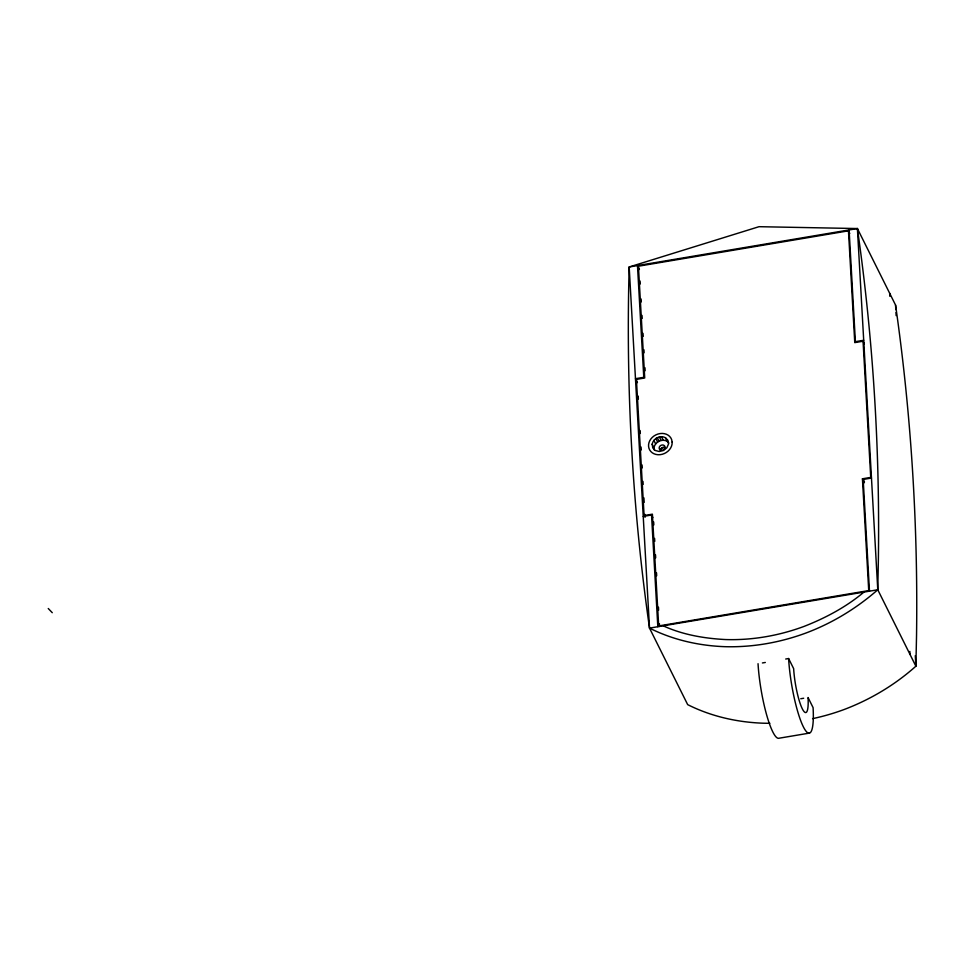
<?xml version="1.0" encoding="UTF-8"?>
<svg xmlns="http://www.w3.org/2000/svg" width="965" height="965" viewBox="0 0 965 965"><rect width="100%" height="100%" fill="white"/><g stroke="black" fill="none" stroke-linecap="round" stroke-linejoin="round"><path stroke-width="1.45" d="M812.566 718.648A192.819 162.253 -26.5 0 0 844.423 709.408C870.611 699.432 894.977 684.873 915.881 666.2L877.776 589.772L878.379 559.242A2800.237 2356.434 -26.5 0 0 857.403 228.548L759.021 226.691L629.18 266.979A2800.334 2356.506 -26.5 0 0 649.517 628.119L687.671 704.631C710.916 716.307 736.681 722.182 762.603 723.183A192.819 162.253 -26.5 0 0 769.889 723.28M652.219 444.081C653.389 438.291 660.144 435.01 665.404 437.676L667.961 440.39L668.492 444.093L666.827 447.796L663.438 450.51L659.216 451.499L655.295 450.498L652.738 447.784L652.219 444.081L654.318 450.076M653.981 447.615C655.151 441.825 661.906 438.544 667.165 441.21L668.878 443.019M864.073 591.991C846.365 606.925 825.666 617.938 804.171 626.369A184.689 155.413 -26.5 0 1 725.801 639.566C704.402 638.48 682.786 634.801 663.184 625.827M857.403 228.548L877.776 589.772C856.715 608.24 832.518 623.004 806.282 632.895A192.819 162.253 -26.5 0 1 724.462 646.671C698.539 645.669 672.762 639.795 649.517 628.119L629.18 266.979L857.403 228.548L895.556 305.073A2800.237 2356.434 -26.5 0 1 916.533 635.766L915.881 666.2L915.29 655.669M848.464 230.84L638.42 266.207L644.716 377.991L636.418 379.39L644.089 515.563L652.388 514.164L658.685 625.947L868.729 590.58L862.433 478.797L870.732 477.398L863.06 341.224L854.761 342.623L848.464 230.84L849.767 233.458M863.687 340.271L855.388 341.67L849.103 229.947M643.233 516.408L651.532 515.008L652.835 517.626M649.517 628.119L869.477 591.159L863.18 479.448L871.479 478.049M869.477 591.159L877.776 589.772M762.41 662.955L765.317 662.46M785.703 659.035L788.61 658.54L793.652 668.649A29.843 5.488 80.4 0 0 802.289 708.756A29.843 5.488 80.4 0 0 808.043 697.514L813.085 707.622A50.759 9.336 80.4 0 1 803.302 726.729A50.759 9.336 80.4 0 1 788.61 658.54M800.757 698.744L803.676 698.25M809.092 733.159L778.526 738.309A50.759 9.336 80.4 0 1 758.044 663.691M48.25 608.505L52.267 612.703M863.06 341.224L864.363 343.842M863.18 479.448L864.471 482.018M862.433 478.797L864.387 482.717M639.433 269.512L637.479 265.58L643.776 377.303L635.477 378.702L637.431 382.623M665.404 437.676L667.165 441.21M661.483 436.675L663.245 440.209M659.348 436.928L661.109 440.462M657.274 437.664L659.035 441.198M655.862 438.448L657.623 441.97M653.872 440.378L655.633 443.912M895.556 305.073L895.81 309.584M895.978 312.6L896.147 315.603M889.682 293.3L889.851 296.315M909.85 651.423L910.019 654.427M640.085 281.008L640.253 284M641.098 298.957L641.267 301.949M642.027 315.41L642.195 318.402M643.028 333.359L643.197 336.351M643.957 349.812L644.125 352.804M644.97 367.762L645.139 370.753M653.655 521.92L653.824 524.912M654.584 538.374L654.752 541.365M655.512 554.827L655.681 557.818M656.514 572.776L656.683 575.767M658.456 607.178L658.625 610.169M659.385 623.631L659.541 626.442M651.532 515.008L657.816 626.719M638.191 396.096L638.36 399.088M640.133 430.523L640.302 433.514M641.062 446.988L641.218 449.98M642.063 464.949L642.232 467.941M642.992 481.414L643.16 484.406M643.92 497.88L644.174 502.367M644.849 514.345L645.018 517.337M660.41 450.185A3.04 2.557 -26.5 0 1 665.126 447.82M660.362 450.016A3.04 2.557 -26.5 0 1 665.078 447.651M672.159 442.103L671.604 439.461A12.171 10.241 -26.5 0 0 652.316 437.35A12.171 10.241 -26.5 0 0 655.898 454.419A12.171 10.241 -26.5 0 0 672.159 442.103M661.242 450.257A3.04 2.557 -26.5 0 0 664.994 446.686A3.04 2.557 -26.5 0 0 660.108 445.939A3.04 2.557 -26.5 0 0 661.242 450.257"/></g></svg>
